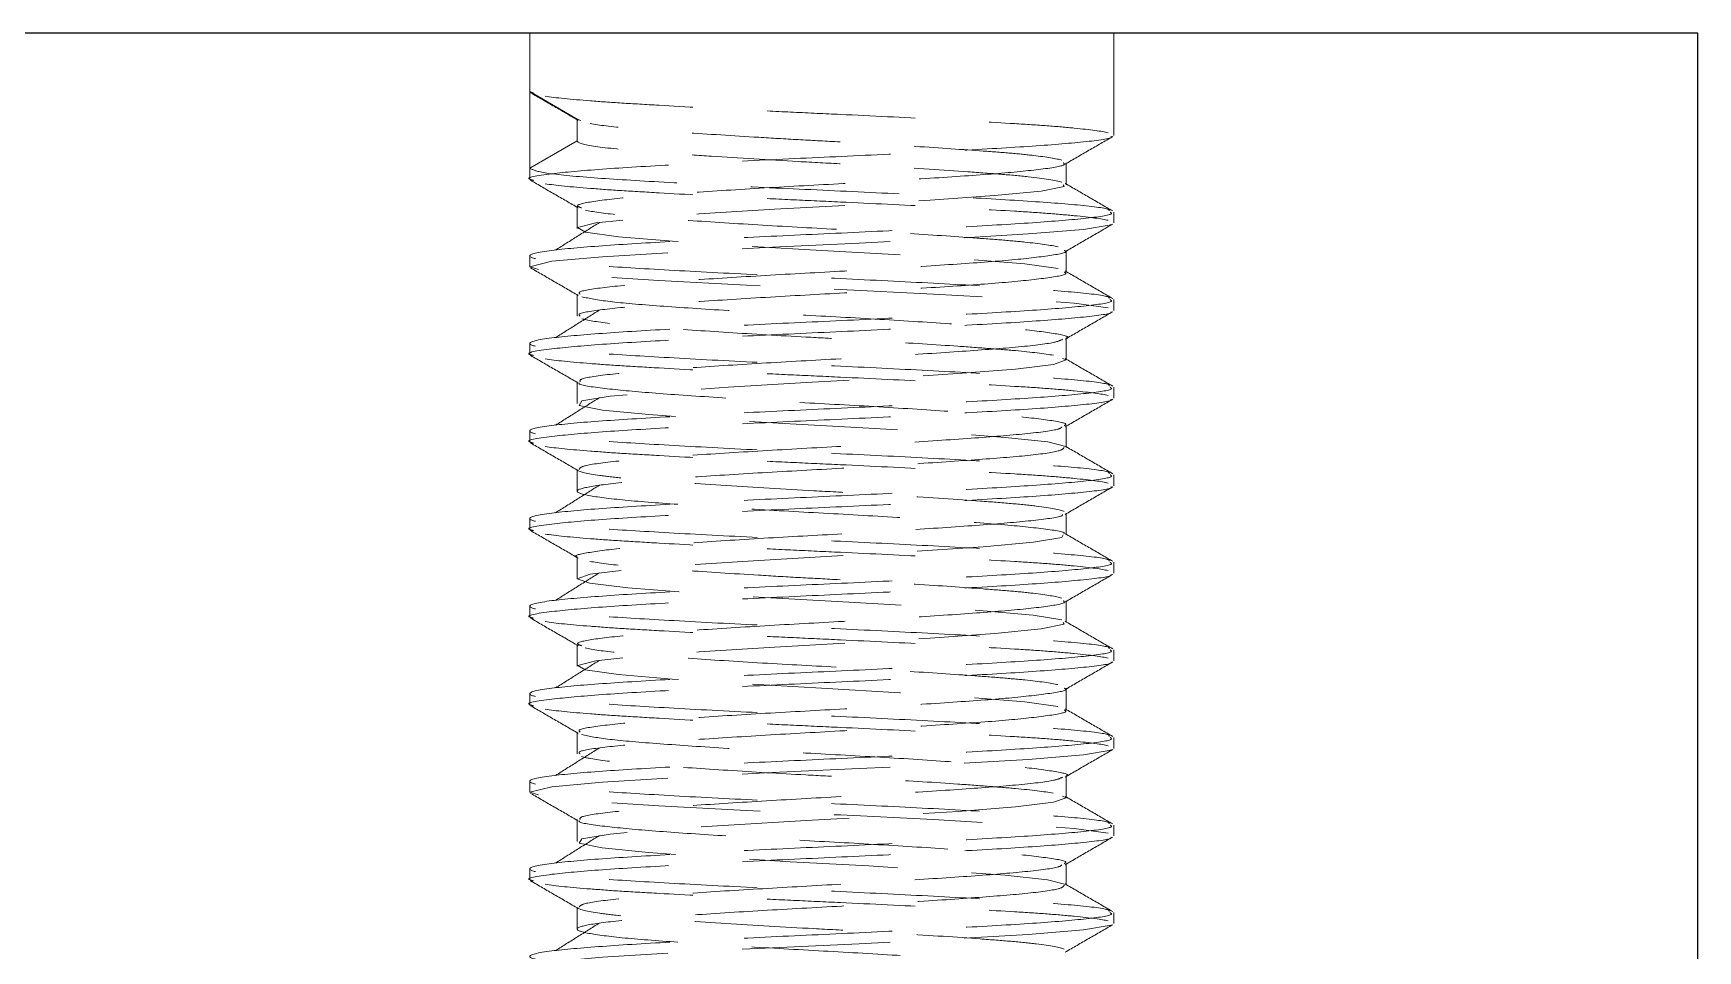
# Model space of a CAD drawing. Header units: millimetres. Extents: x 15 to 415, y 5 to 292.
# Drawn here: x 143.92 to 158.17, y 91.17 to 99.03 of the extents above; entities that cross this region are included whole.
import ezdxf

# ---------------------------------------------------------------- set-up
doc = ezdxf.new("R2010")
doc.units = ezdxf.units.MM
doc.linetypes.add('HIDDEN', pattern=[1.905, 1.27, -0.635])

msp = doc.modelspace()

# ---------------------------------------------------------------- linework, layer by layer
at = {"color": 7, "linetype": 'Continuous', "lineweight": 25}
for p, q in [((158.169, 99.028), (53.169, 99.028)), ((158.169, 69.028), (158.169, 99.028))]:
    msp.add_line(p, q, dxfattribs=at)
at = {"color": 7, "linetype": 'HIDDEN', "lineweight": 18}
for p, q in [((148.169, 99.028), (148.169, 98.528)), ((153.169, 98.153), (153.169, 99.028)), ((148.169, 98.528), (148.202, 98.518)), ((148.169, 98.528), (148.169, 97.872)), ((148.575, 98.293), (148.169, 98.528)), ((148.575, 98.293), (148.607, 98.282)), ((148.575, 98.106), (148.575, 98.293)), ((148.169, 97.872), (148.575, 98.106)), ((152.763, 97.731), (152.763, 97.918)), ((148.169, 97.872), (148.169, 97.778)), ((148.575, 97.543), (148.575, 97.356)), ((148.575, 97.543), (148.575, 97.356)), ((153.169, 97.403), (153.169, 97.497)), ((148.169, 97.122), (148.169, 97.028)), ((152.763, 96.981), (152.763, 97.168)), ((148.575, 96.793), (148.575, 96.606)), ((148.575, 96.793), (148.575, 96.606)), ((153.169, 96.653), (153.169, 96.747)), ((148.169, 96.372), (148.169, 96.278)), ((152.763, 96.231), (152.763, 96.418)), ((148.575, 96.043), (148.575, 95.856)), ((148.575, 96.043), (148.575, 95.856)), ((153.169, 95.903), (153.169, 95.997)), ((148.169, 95.622), (148.169, 95.528)), ((152.763, 95.481), (152.763, 95.668)), ((148.575, 95.293), (148.575, 95.106)), ((148.575, 95.293), (148.575, 95.106)), ((153.169, 95.153), (153.169, 95.247)), ((152.763, 94.731), (152.763, 94.918)), ((148.169, 94.872), (148.169, 94.778)), ((148.575, 94.543), (148.575, 94.356)), ((148.575, 94.543), (148.575, 94.356)), ((153.169, 94.403), (153.169, 94.497)), ((148.169, 94.122), (148.169, 94.028)), ((152.763, 93.981), (152.763, 94.168)), ((148.575, 93.793), (148.575, 93.606)), ((148.575, 93.793), (148.575, 93.606)), ((153.169, 93.653), (153.169, 93.747)), ((148.169, 93.372), (148.169, 93.278)), ((152.763, 93.231), (152.763, 93.418)), ((148.575, 93.043), (148.575, 92.856)), ((148.575, 93.043), (148.575, 92.856)), ((153.169, 92.903), (153.169, 92.997)), ((152.763, 92.481), (152.763, 92.668)), ((148.169, 92.622), (148.169, 92.528)), ((148.575, 92.293), (148.575, 92.106)), ((148.575, 92.293), (148.575, 92.106)), ((153.169, 92.153), (153.169, 92.247)), ((152.763, 91.731), (152.763, 91.918)), ((148.169, 91.872), (148.169, 91.778)), ((148.575, 91.543), (148.575, 91.356)), ((148.575, 91.543), (148.575, 91.356)), ((153.169, 91.403), (153.169, 91.497))]:
    msp.add_line(p, q, dxfattribs=at)
at = {"color": 7, "linetype": 'HIDDEN', "lineweight": 18, "flags": 128}
for points in [[(152.737, 97.731), (152.746, 97.716), (152.547, 97.676), (152.15, 97.637), (151.597, 97.598), (150.939, 97.558), (150.265, 97.521), (149.62, 97.48), (149.097, 97.442), (148.735, 97.403), (148.579, 97.363), (148.646, 97.325), (148.93, 97.285), (149.391, 97.247), (149.997, 97.207), (150.669, 97.168), (151.34, 97.13), (151.947, 97.09), (152.408, 97.052), (152.693, 97.012), (152.693, 97.012)], [(153.145, 97.393), (153.148, 97.388), (152.911, 97.348), (152.437, 97.309), (151.777, 97.27), (150.991, 97.23), (150.186, 97.193), (149.416, 97.152), (148.792, 97.114), (148.36, 97.075), (148.169, 97.028), (148.301, 96.989), (148.689, 96.949), (149.276, 96.911), (150.026, 96.871), (150.829, 96.833), (151.626, 96.793), (152.32, 96.754), (152.832, 96.716), (153.122, 96.676), (153.122, 96.676)], [(152.73, 96.243), (152.763, 96.231), (152.653, 96.192), (152.329, 96.152), (151.836, 96.114), (151.209, 96.074), (150.536, 96.036), (149.868, 95.997), (149.287, 95.957), (148.858, 95.919), (148.615, 95.879), (148.592, 95.841), (148.792, 95.801), (149.188, 95.762), (149.741, 95.723), (150.399, 95.683), (151.073, 95.646), (151.718, 95.605), (152.241, 95.567), (152.604, 95.528), (152.759, 95.488), (152.759, 95.488)], [(152.737, 94.731), (152.724, 94.708), (152.482, 94.668), (152.053, 94.63), (151.472, 94.59), (150.805, 94.551), (150.131, 94.513), (149.503, 94.472), (149.011, 94.435), (148.686, 94.395), (148.575, 94.356), (148.685, 94.317), (149.01, 94.277), (149.501, 94.239), (150.129, 94.199), (150.802, 94.161), (151.469, 94.122), (152.051, 94.082), (152.48, 94.044), (152.724, 94.004), (152.724, 94.004)], [(152.737, 93.981), (152.746, 93.966), (152.547, 93.926), (152.151, 93.887), (151.598, 93.848), (150.94, 93.808), (150.266, 93.771), (149.621, 93.73), (149.098, 93.692), (148.735, 93.653), (148.58, 93.613), (148.645, 93.575), (148.929, 93.535), (149.39, 93.497), (149.996, 93.457), (150.668, 93.418), (151.339, 93.38), (151.946, 93.34), (152.407, 93.302), (152.692, 93.262), (152.692, 93.262)], [(153.145, 92.893), (153.148, 92.888), (152.911, 92.848), (152.437, 92.809), (151.777, 92.77), (150.991, 92.73), (150.186, 92.693), (149.416, 92.652), (148.792, 92.614), (148.36, 92.575), (148.169, 92.528), (148.301, 92.489), (148.689, 92.449), (149.276, 92.411), (150.026, 92.371), (150.829, 92.333), (151.626, 92.293), (152.32, 92.254), (152.832, 92.216), (153.122, 92.176), (153.122, 92.176)], [(152.73, 92.493), (152.763, 92.481), (152.653, 92.442), (152.329, 92.402), (151.837, 92.364), (151.21, 92.324), (150.537, 92.286), (149.87, 92.247), (149.288, 92.207), (148.858, 92.169), (148.615, 92.129), (148.592, 92.091), (148.791, 92.051), (149.187, 92.012), (149.74, 91.973), (150.398, 91.933), (151.072, 91.896), (151.717, 91.855), (152.241, 91.817), (152.603, 91.778), (152.759, 91.738), (152.759, 91.738)], [(153.145, 91.393), (153.148, 91.388), (152.911, 91.348), (152.437, 91.309), (151.777, 91.27), (150.991, 91.23), (150.186, 91.193), (149.416, 91.152), (148.792, 91.114), (148.36, 91.075), (148.169, 91.028), (148.301, 90.989), (148.689, 90.949), (149.276, 90.911), (150.026, 90.871), (150.829, 90.833), (151.626, 90.793), (152.32, 90.754), (152.832, 90.716), (153.122, 90.676), (153.122, 90.676)]]:
    msp.add_lwpolyline(points, dxfattribs=at)
at = {"color": 7, "linetype": 'HIDDEN', "lineweight": 18}
for points, knots in [([(148.177, 98.518), (148.245, 98.479), (148.381, 98.4), (148.517, 98.322), (148.585, 98.282)], [0, 0, 0, 0, 0.5001318, 1, 1, 1, 1]), ([(148.301, 98.489), (148.39, 98.475), (148.523, 98.462), (148.772, 98.443), (148.861, 98.436), (149.056, 98.424), (149.163, 98.418), (149.503, 98.398), (149.76, 98.384), (150.159, 98.364), (150.294, 98.358), (150.563, 98.345), (150.695, 98.339), (151.098, 98.32), (151.371, 98.307), (151.881, 98.28), (152.118, 98.266), (152.421, 98.248), (152.513, 98.242), (152.685, 98.229), (152.763, 98.222), (152.97, 98.202), (153.069, 98.189), (153.122, 98.176)], [0, 0, 0, 0, 0.125, 0.125, 0.1875, 0.1875, 0.25, 0.25, 0.375, 0.375, 0.4375, 0.4375, 0.5, 0.5, 0.625, 0.625, 0.75, 0.75, 0.8125, 0.8125, 0.875, 0.875, 1, 1, 1, 1]), ([(152.724, 97.941), (152.68, 97.954), (152.597, 97.968), (152.423, 97.988), (152.358, 97.995), (152.214, 98.007), (152.136, 98.013), (151.883, 98.032), (151.684, 98.045), (151.257, 98.073), (151.028, 98.086), (150.691, 98.105), (150.58, 98.111), (150.355, 98.123), (150.242, 98.13), (149.908, 98.15), (149.693, 98.164), (149.407, 98.183), (149.318, 98.19), (149.155, 98.202), (149.08, 98.208), (148.872, 98.227), (148.76, 98.241), (148.686, 98.255)], [0, 0, 0, 0, 0.125, 0.125, 0.1875, 0.1875, 0.25, 0.25, 0.375, 0.375, 0.5, 0.5, 0.5625, 0.5625, 0.625, 0.625, 0.75, 0.75, 0.8125, 0.8125, 0.875, 0.875, 1, 1, 1, 1]), ([(153.145, 98.143), (153.147, 98.142), (153.163, 98.127), (152.937, 98.097), (152.473, 98.059), (151.793, 98.02), (151.003, 97.98), (150.172, 97.943), (149.399, 97.902), (148.753, 97.864), (148.303, 97.822), (148.115, 97.79), (148.189, 97.771), (148.202, 97.768)], [0, 0, 0, 0, 0.015314, 0.120334, 0.224233, 0.328131, 0.433152, 0.536112, 0.64136, 0.744635, 0.849203, 0.973988, 1, 1, 1, 1]), ([(152.724, 97.754), (152.674, 97.768), (152.575, 97.784), (152.367, 97.806), (152.288, 97.814), (152.116, 97.827), (152.023, 97.834), (151.714, 97.856), (151.475, 97.872), (151.1, 97.894), (150.972, 97.902), (150.719, 97.916), (150.594, 97.922), (150.214, 97.944), (149.958, 97.959), (149.61, 97.982), (149.5, 97.989), (149.296, 98.004), (149.204, 98.011), (148.949, 98.032), (148.809, 98.047), (148.622, 98.077), (148.575, 98.092), (148.575, 98.106)], [0, 0, 0, 0, 0.125, 0.125, 0.1875, 0.1875, 0.25, 0.25, 0.375, 0.375, 0.4375, 0.4375, 0.5, 0.5, 0.625, 0.625, 0.6875, 0.6875, 0.75, 0.75, 0.875, 0.875, 1, 1, 1, 1]), ([(152.754, 97.907), (152.821, 97.947), (152.957, 98.025), (153.093, 98.104), (153.161, 98.143)], [0, 0, 0, 0, 0.499869, 1, 1, 1, 1]), ([(152.737, 97.918), (152.744, 97.913), (152.767, 97.896), (152.573, 97.863), (152.179, 97.825), (151.611, 97.786), (150.948, 97.745), (150.252, 97.709), (149.605, 97.667), (149.065, 97.63), (148.707, 97.59), (148.547, 97.557), (148.596, 97.538), (148.612, 97.532)], [0, 0, 0, 0, 0.039618, 0.141558, 0.242408, 0.343257, 0.445197, 0.545135, 0.647296, 0.747539, 0.849039, 0.950541, 1, 1, 1, 1]), ([(148.169, 97.872), (148.195, 97.859), (148.247, 97.833), (148.653, 97.792), (149.255, 97.755), (150.009, 97.714), (150.836, 97.677), (151.642, 97.637), (152.35, 97.597), (152.863, 97.56), (153.132, 97.528), (153.131, 97.511), (153.131, 97.506)], [0, 0, 0, 0, 0.1067636, 0.2146797, 0.3204794, 0.4286288, 0.5347514, 0.6422033, 0.7496558, 0.8557779, 0.9639274, 1, 1, 1, 1]), ([(148.177, 97.769), (148.245, 97.729), (148.381, 97.65), (148.517, 97.572), (148.585, 97.532)], [0, 0, 0, 0, 0.500131, 1, 1, 1, 1]), ([(148.301, 97.739), (148.39, 97.725), (148.523, 97.712), (148.772, 97.693), (148.861, 97.686), (149.056, 97.674), (149.163, 97.668), (149.503, 97.648), (149.76, 97.634), (150.159, 97.614), (150.294, 97.608), (150.563, 97.595), (150.695, 97.589), (151.098, 97.57), (151.371, 97.557), (151.881, 97.53), (152.118, 97.516), (152.421, 97.498), (152.513, 97.492), (152.685, 97.479), (152.763, 97.472), (152.97, 97.452), (153.069, 97.439), (153.122, 97.426)], [0, 0, 0, 0, 0.125, 0.125, 0.1875, 0.1875, 0.25, 0.25, 0.375, 0.375, 0.4375, 0.4375, 0.5, 0.5, 0.625, 0.625, 0.75, 0.75, 0.8125, 0.8125, 0.875, 0.875, 1, 1, 1, 1]), ([(153.161, 97.506), (153.093, 97.545), (152.957, 97.624), (152.821, 97.703), (152.753, 97.742)], [0, 0, 0, 0, 0.500131, 1, 1, 1, 1]), ([(153.138, 97.497), (153.146, 97.492), (153.173, 97.474), (152.942, 97.441), (152.472, 97.403), (151.794, 97.364), (151.002, 97.324), (150.172, 97.287), (149.398, 97.246), (148.756, 97.208), (148.289, 97.166), (148.115, 97.124), (148.259, 97.083), (148.65, 97.042), (149.256, 97.005), (150.009, 96.964), (150.836, 96.927), (151.642, 96.887), (152.35, 96.847), (152.863, 96.81), (153.132, 96.778), (153.131, 96.761), (153.131, 96.756)], [0, 0, 0, 0, 0.020786, 0.074018, 0.126683, 0.179347, 0.23258, 0.284769, 0.338117, 0.390465, 0.443469, 0.50672, 0.559384, 0.612617, 0.664806, 0.718154, 0.770502, 0.823506, 0.87651, 0.928858, 0.982206, 1, 1, 1, 1]), ([(152.693, 97.199), (152.633, 97.212), (152.536, 97.226), (152.344, 97.246), (152.273, 97.252), (152.12, 97.265), (152.037, 97.271), (151.767, 97.29), (151.559, 97.304), (151.121, 97.331), (150.892, 97.344), (150.446, 97.368), (150.216, 97.381), (149.779, 97.408), (149.571, 97.422), (149.301, 97.441), (149.218, 97.447), (149.065, 97.459), (148.994, 97.466), (148.803, 97.486), (148.705, 97.499), (148.646, 97.513)], [0, 0, 0, 0, 0.125, 0.125, 0.1875, 0.1875, 0.25, 0.25, 0.375, 0.375, 0.5, 0.5, 0.625, 0.625, 0.75, 0.75, 0.8125, 0.8125, 0.875, 0.875, 1, 1, 1, 1]), ([(148.766, 97.407), (148.704, 97.368), (148.579, 97.29), (148.454, 97.211), (148.391, 97.172)], [0, 0, 0, 0, 0.4999797, 1, 1, 1, 1]), ([(152.754, 97.157), (152.821, 97.197), (152.957, 97.275), (153.093, 97.354), (153.161, 97.394)], [0, 0, 0, 0, 0.499869, 1, 1, 1, 1]), ([(152.746, 97.168), (152.751, 97.166), (152.784, 97.151), (152.627, 97.122), (152.275, 97.082), (151.734, 97.044), (151.087, 97.003), (150.391, 96.966), (149.728, 96.926), (149.16, 96.887), (148.766, 96.849), (148.572, 96.816), (148.595, 96.798), (148.601, 96.793)], [0, 0, 0, 0, 0.020081, 0.124688, 0.229298, 0.332608, 0.437897, 0.540894, 0.645954, 0.749893, 0.853827, 0.958889, 1, 1, 1, 1]), ([(148.177, 97.018), (148.245, 96.979), (148.381, 96.9), (148.517, 96.822), (148.585, 96.782)], [0, 0, 0, 0, 0.5001311, 1, 1, 1, 1]), ([(152.746, 96.981), (152.751, 96.979), (152.785, 96.963), (152.627, 96.934), (152.275, 96.894), (151.734, 96.857), (151.087, 96.816), (150.391, 96.779), (149.728, 96.738), (149.16, 96.7), (148.766, 96.661), (148.572, 96.629), (148.595, 96.611), (148.601, 96.606)], [0, 0, 0, 0, 0.0202909, 0.1248957, 0.2295035, 0.3328114, 0.4380983, 0.5410933, 0.646151, 0.7500883, 0.8540204, 0.9590804, 1, 1, 1, 1]), ([(153.161, 96.756), (153.093, 96.795), (152.957, 96.874), (152.821, 96.953), (152.753, 96.992)], [0, 0, 0, 0, 0.500131, 1, 1, 1, 1]), ([(148.615, 96.771), (148.681, 96.757), (148.812, 96.73), (149.266, 96.692), (149.852, 96.653), (150.529, 96.613), (151.222, 96.576), (151.851, 96.534), (152.365, 96.498), (152.67, 96.457), (152.8, 96.431), (152.763, 96.418), (152.763, 96.418)], [0, 0, 0, 0, 0.1121878, 0.2222709, 0.3337321, 0.4451977, 0.5552771, 0.6674658, 0.7772124, 0.8891564, 0.9999077, 1, 1, 1, 1]), ([(153.145, 96.643), (153.147, 96.642), (153.163, 96.627), (152.937, 96.597), (152.473, 96.559), (151.793, 96.52), (151.003, 96.48), (150.172, 96.443), (149.399, 96.402), (148.753, 96.364), (148.303, 96.322), (148.115, 96.29), (148.189, 96.271), (148.202, 96.268)], [0, 0, 0, 0, 0.015318, 0.120334, 0.22423, 0.328124, 0.433141, 0.536098, 0.641342, 0.744614, 0.849178, 0.973958, 1, 1, 1, 1]), ([(153.138, 96.747), (153.146, 96.742), (153.173, 96.724), (152.942, 96.691), (152.472, 96.653), (151.794, 96.614), (151.002, 96.574), (150.172, 96.537), (149.398, 96.496), (148.756, 96.458), (148.289, 96.416), (148.115, 96.374), (148.259, 96.333), (148.65, 96.292), (149.256, 96.255), (150.009, 96.214), (150.836, 96.177), (151.642, 96.137), (152.35, 96.097), (152.863, 96.06), (153.132, 96.028), (153.131, 96.011), (153.131, 96.006)], [0, 0, 0, 0, 0.020786, 0.074018, 0.126683, 0.179347, 0.23258, 0.284769, 0.338117, 0.390465, 0.443469, 0.50672, 0.559384, 0.612617, 0.664806, 0.718154, 0.770502, 0.823506, 0.87651, 0.928858, 0.982206, 1, 1, 1, 1]), ([(148.766, 96.657), (148.704, 96.618), (148.579, 96.54), (148.454, 96.461), (148.391, 96.422)], [0, 0, 0, 0, 0.49998, 1, 1, 1, 1]), ([(152.754, 96.407), (152.821, 96.447), (152.957, 96.525), (153.093, 96.604), (153.161, 96.643)], [0, 0, 0, 0, 0.499869, 1, 1, 1, 1]), ([(152.653, 96.27), (152.578, 96.283), (152.467, 96.297), (152.258, 96.316), (152.183, 96.322), (152.02, 96.334), (151.931, 96.341), (151.645, 96.361), (151.43, 96.374), (151.096, 96.394), (150.983, 96.401), (150.758, 96.414), (150.647, 96.42), (150.31, 96.438), (150.081, 96.452), (149.654, 96.479), (149.455, 96.492), (149.202, 96.511), (149.124, 96.517), (148.98, 96.53), (148.915, 96.536), (148.742, 96.556), (148.659, 96.57), (148.615, 96.583)], [0, 0, 0, 0, 0.125, 0.125, 0.1875, 0.1875, 0.25, 0.25, 0.375, 0.375, 0.4375, 0.4375, 0.5, 0.5, 0.625, 0.625, 0.75, 0.75, 0.8125, 0.8125, 0.875, 0.875, 1, 1, 1, 1]), ([(152.731, 96.407), (152.714, 96.398), (152.673, 96.376), (152.356, 96.339), (151.855, 96.302), (151.222, 96.261), (150.53, 96.224), (149.854, 96.184), (149.263, 96.144), (148.829, 96.107), (148.592, 96.071), (148.599, 96.051), (148.601, 96.043)], [0, 0, 0, 0, 0.075819, 0.184097, 0.290246, 0.398757, 0.505233, 0.613041, 0.720854, 0.827326, 0.935838, 1, 1, 1, 1]), ([(148.177, 96.268), (148.245, 96.229), (148.381, 96.15), (148.517, 96.072), (148.585, 96.032)], [0, 0, 0, 0, 0.500131, 1, 1, 1, 1]), ([(148.301, 96.239), (148.39, 96.225), (148.523, 96.212), (148.772, 96.193), (148.861, 96.186), (149.056, 96.174), (149.163, 96.168), (149.503, 96.148), (149.76, 96.134), (150.159, 96.114), (150.294, 96.108), (150.563, 96.095), (150.695, 96.089), (151.098, 96.07), (151.371, 96.057), (151.881, 96.03), (152.118, 96.016), (152.421, 95.998), (152.513, 95.992), (152.685, 95.979), (152.763, 95.972), (152.97, 95.952), (153.069, 95.939), (153.122, 95.926)], [0, 0, 0, 0, 0.125, 0.125, 0.1875, 0.1875, 0.25, 0.25, 0.375, 0.375, 0.4375, 0.4375, 0.5, 0.5, 0.625, 0.625, 0.75, 0.75, 0.8125, 0.8125, 0.875, 0.875, 1, 1, 1, 1]), ([(153.161, 96.006), (153.093, 96.045), (152.957, 96.124), (152.821, 96.203), (152.753, 96.242)], [0, 0, 0, 0, 0.500131, 1, 1, 1, 1]), ([(153.138, 95.997), (153.146, 95.992), (153.173, 95.974), (152.942, 95.941), (152.472, 95.903), (151.794, 95.864), (151.002, 95.824), (150.172, 95.787), (149.398, 95.746), (148.756, 95.708), (148.289, 95.666), (148.115, 95.624), (148.259, 95.583), (148.65, 95.542), (149.256, 95.505), (150.009, 95.464), (150.836, 95.427), (151.642, 95.387), (152.35, 95.347), (152.863, 95.31), (153.132, 95.278), (153.131, 95.261), (153.131, 95.256)], [0, 0, 0, 0, 0.020786, 0.074018, 0.126683, 0.179347, 0.23258, 0.284769, 0.338117, 0.390465, 0.443469, 0.50672, 0.559384, 0.612617, 0.664806, 0.718154, 0.770502, 0.823506, 0.87651, 0.928858, 0.982206, 1, 1, 1, 1]), ([(148.766, 95.907), (148.704, 95.868), (148.579, 95.79), (148.454, 95.711), (148.391, 95.672)], [0, 0, 0, 0, 0.49998, 1, 1, 1, 1]), ([(148.595, 96.032), (148.594, 96.031), (148.582, 96.017), (148.771, 95.988), (149.158, 95.95), (149.727, 95.911), (150.389, 95.87), (151.086, 95.834), (151.733, 95.792), (152.275, 95.755), (152.627, 95.715), (152.784, 95.686), (152.751, 95.671), (152.746, 95.668)], [0, 0, 0, 0, 0.010451, 0.118826, 0.226047, 0.333259, 0.441637, 0.547883, 0.656493, 0.763067, 0.870973, 0.978886, 1, 1, 1, 1]), ([(153.145, 95.893), (153.147, 95.892), (153.163, 95.877), (152.937, 95.847), (152.473, 95.809), (151.793, 95.77), (151.003, 95.73), (150.172, 95.693), (149.399, 95.652), (148.753, 95.614), (148.303, 95.572), (148.115, 95.54), (148.189, 95.521), (148.202, 95.518)], [0, 0, 0, 0, 0.015344, 0.120367, 0.224268, 0.328169, 0.433192, 0.536155, 0.641404, 0.744682, 0.849252, 0.97404, 1, 1, 1, 1]), ([(152.754, 95.657), (152.821, 95.697), (152.957, 95.775), (153.093, 95.854), (153.161, 95.894)], [0, 0, 0, 0, 0.499869, 1, 1, 1, 1]), ([(152.726, 95.657), (152.72, 95.651), (152.703, 95.631), (152.436, 95.597), (151.969, 95.56), (151.356, 95.519), (150.67, 95.481), (149.984, 95.442), (149.372, 95.402), (148.901, 95.365), (148.615, 95.326), (148.599, 95.304), (148.592, 95.293)], [0, 0, 0, 0, 0.053855, 0.162386, 0.268554, 0.376847, 0.483989, 0.59112, 0.699418, 0.805584, 0.914113, 1, 1, 1, 1]), ([(148.177, 95.519), (148.245, 95.479), (148.381, 95.4), (148.517, 95.322), (148.585, 95.282)], [0, 0, 0, 0, 0.500131, 1, 1, 1, 1]), ([(148.301, 95.489), (148.39, 95.475), (148.523, 95.462), (148.772, 95.443), (148.861, 95.436), (149.056, 95.424), (149.163, 95.418), (149.503, 95.398), (149.76, 95.384), (150.159, 95.364), (150.294, 95.358), (150.563, 95.345), (150.695, 95.339), (151.098, 95.32), (151.371, 95.307), (151.881, 95.28), (152.118, 95.266), (152.421, 95.248), (152.513, 95.242), (152.685, 95.229), (152.763, 95.222), (152.97, 95.202), (153.069, 95.189), (153.122, 95.176)], [0, 0, 0, 0, 0.125, 0.125, 0.1875, 0.1875, 0.25, 0.25, 0.375, 0.375, 0.4375, 0.4375, 0.5, 0.5, 0.625, 0.625, 0.75, 0.75, 0.8125, 0.8125, 0.875, 0.875, 1, 1, 1, 1]), ([(152.746, 95.481), (152.739, 95.471), (152.724, 95.448), (152.439, 95.409), (151.968, 95.373), (151.356, 95.332), (150.67, 95.293), (149.984, 95.255), (149.373, 95.214), (148.897, 95.177), (148.611, 95.136), (148.542, 95.099), (148.699, 95.059), (149.066, 95.019), (149.603, 94.982), (150.251, 94.941), (150.947, 94.904), (151.61, 94.863), (152.18, 94.825), (152.567, 94.786), (152.756, 94.758), (152.745, 94.744), (152.744, 94.742)], [0, 0, 0, 0, 0.042174, 0.095641, 0.147945, 0.201295, 0.254079, 0.306857, 0.360209, 0.412512, 0.465978, 0.518443, 0.571563, 0.624686, 0.677148, 0.730615, 0.782919, 0.836269, 0.889053, 0.94183, 0.995183, 1, 1, 1, 1]), ([(153.161, 95.256), (153.093, 95.295), (152.957, 95.374), (152.821, 95.453), (152.753, 95.492)], [0, 0, 0, 0, 0.500131, 1, 1, 1, 1]), ([(153.138, 95.247), (153.146, 95.242), (153.173, 95.224), (152.942, 95.191), (152.472, 95.153), (151.794, 95.114), (151.002, 95.074), (150.172, 95.037), (149.398, 94.996), (148.756, 94.958), (148.289, 94.916), (148.115, 94.874), (148.259, 94.833), (148.65, 94.792), (149.256, 94.755), (150.009, 94.714), (150.836, 94.677), (151.642, 94.637), (152.35, 94.597), (152.863, 94.56), (153.132, 94.528), (153.131, 94.511), (153.131, 94.506)], [0, 0, 0, 0, 0.020786, 0.074018, 0.126683, 0.179347, 0.23258, 0.284769, 0.338117, 0.390465, 0.443469, 0.50672, 0.559384, 0.612617, 0.664806, 0.718154, 0.770502, 0.823506, 0.87651, 0.928858, 0.982206, 1, 1, 1, 1]), ([(152.746, 94.933), (152.713, 94.948), (152.631, 94.963), (152.444, 94.986), (152.371, 94.993), (152.21, 95.008), (152.122, 95.014), (151.832, 95.036), (151.602, 95.051), (151.233, 95.074), (151.107, 95.081), (150.853, 95.096), (150.727, 95.103), (150.349, 95.123), (150.091, 95.139), (149.611, 95.169), (149.392, 95.184), (149.121, 95.205), (149.038, 95.212), (148.889, 95.226), (148.824, 95.234), (148.66, 95.257), (148.596, 95.272), (148.579, 95.286)], [0, 0, 0, 0, 0.125, 0.125, 0.1875, 0.1875, 0.25, 0.25, 0.375, 0.375, 0.4375, 0.4375, 0.5, 0.5, 0.625, 0.625, 0.75, 0.75, 0.8125, 0.8125, 0.875, 0.875, 1, 1, 1, 1]), ([(153.145, 95.143), (153.147, 95.142), (153.163, 95.127), (152.937, 95.097), (152.473, 95.059), (151.793, 95.02), (151.003, 94.98), (150.172, 94.943), (149.399, 94.902), (148.753, 94.864), (148.303, 94.822), (148.115, 94.79), (148.189, 94.771), (148.202, 94.768)], [0, 0, 0, 0, 0.015263, 0.120286, 0.224188, 0.328089, 0.433112, 0.536075, 0.641325, 0.744603, 0.849173, 0.973962, 1, 1, 1, 1]), ([(148.766, 95.157), (148.704, 95.118), (148.579, 95.04), (148.454, 94.961), (148.391, 94.922)], [0, 0, 0, 0, 0.49998, 1, 1, 1, 1]), ([(152.753, 94.907), (152.821, 94.947), (152.957, 95.025), (153.093, 95.104), (153.161, 95.143)], [0, 0, 0, 0, 0.499869, 1, 1, 1, 1]), ([(152.731, 94.907), (152.731, 94.903), (152.731, 94.887), (152.506, 94.855), (152.078, 94.818), (151.485, 94.778), (150.81, 94.738), (150.117, 94.701), (149.488, 94.659), (148.974, 94.623), (148.668, 94.582), (148.538, 94.556), (148.575, 94.543), (148.575, 94.543)], [0, 0, 0, 0, 0.031959, 0.14055, 0.247107, 0.354993, 0.462889, 0.569438, 0.678032, 0.784262, 0.892616, 0.999821, 1, 1, 1, 1]), ([(148.177, 94.768), (148.245, 94.729), (148.381, 94.65), (148.517, 94.572), (148.585, 94.532)], [0, 0, 0, 0, 0.500131, 1, 1, 1, 1]), ([(148.301, 94.739), (148.39, 94.725), (148.523, 94.712), (148.772, 94.693), (148.861, 94.686), (149.056, 94.674), (149.163, 94.668), (149.503, 94.648), (149.76, 94.634), (150.159, 94.614), (150.294, 94.608), (150.563, 94.595), (150.695, 94.589), (151.098, 94.57), (151.371, 94.557), (151.881, 94.53), (152.118, 94.516), (152.421, 94.498), (152.513, 94.492), (152.685, 94.479), (152.763, 94.472), (152.97, 94.452), (153.069, 94.439), (153.122, 94.426)], [0, 0, 0, 0, 0.125, 0.125, 0.1875, 0.1875, 0.25, 0.25, 0.375, 0.375, 0.4375, 0.4375, 0.5, 0.5, 0.625, 0.625, 0.75, 0.75, 0.8125, 0.8125, 0.875, 0.875, 1, 1, 1, 1]), ([(153.161, 94.506), (153.093, 94.545), (152.957, 94.624), (152.821, 94.703), (152.753, 94.742)], [0, 0, 0, 0, 0.5001315, 1, 1, 1, 1]), ([(153.138, 94.497), (153.146, 94.492), (153.173, 94.474), (152.942, 94.441), (152.472, 94.403), (151.794, 94.364), (151.002, 94.324), (150.172, 94.287), (149.398, 94.246), (148.756, 94.208), (148.289, 94.166), (148.115, 94.124), (148.259, 94.083), (148.65, 94.042), (149.256, 94.005), (150.009, 93.964), (150.836, 93.927), (151.642, 93.887), (152.35, 93.847), (152.863, 93.81), (153.132, 93.778), (153.131, 93.761), (153.131, 93.756)], [0, 0, 0, 0, 0.020786, 0.074018, 0.126683, 0.179347, 0.23258, 0.284769, 0.338117, 0.390465, 0.443469, 0.50672, 0.559384, 0.612617, 0.664806, 0.718154, 0.770502, 0.823506, 0.87651, 0.928858, 0.982206, 1, 1, 1, 1]), ([(152.724, 94.191), (152.679, 94.204), (152.596, 94.218), (152.423, 94.238), (152.357, 94.245), (152.213, 94.257), (152.136, 94.263), (151.882, 94.282), (151.683, 94.296), (151.256, 94.323), (151.027, 94.336), (150.69, 94.355), (150.579, 94.361), (150.354, 94.373), (150.24, 94.38), (149.907, 94.4), (149.692, 94.414), (149.406, 94.434), (149.317, 94.44), (149.154, 94.452), (149.079, 94.458), (148.871, 94.477), (148.759, 94.491), (148.685, 94.505)], [0, 0, 0, 0, 0.125, 0.125, 0.1875, 0.1875, 0.25, 0.25, 0.375, 0.375, 0.5, 0.5, 0.5625, 0.5625, 0.625, 0.625, 0.75, 0.75, 0.8125, 0.8125, 0.875, 0.875, 1, 1, 1, 1]), ([(153.145, 94.393), (153.147, 94.392), (153.163, 94.377), (152.937, 94.347), (152.473, 94.309), (151.793, 94.27), (151.003, 94.23), (150.172, 94.193), (149.399, 94.152), (148.753, 94.114), (148.303, 94.072), (148.115, 94.04), (148.189, 94.021), (148.202, 94.018)], [0, 0, 0, 0, 0.015314, 0.120334, 0.224233, 0.328131, 0.433152, 0.536112, 0.64136, 0.744635, 0.849203, 0.973988, 1, 1, 1, 1]), ([(148.766, 94.407), (148.704, 94.368), (148.579, 94.29), (148.454, 94.211), (148.391, 94.172)], [0, 0, 0, 0, 0.49998, 1, 1, 1, 1]), ([(152.754, 94.157), (152.821, 94.197), (152.957, 94.275), (153.093, 94.354), (153.161, 94.393)], [0, 0, 0, 0, 0.499869, 1, 1, 1, 1]), ([(152.737, 94.168), (152.744, 94.163), (152.767, 94.146), (152.574, 94.113), (152.18, 94.075), (151.612, 94.036), (150.95, 93.995), (150.254, 93.959), (149.606, 93.917), (149.066, 93.88), (148.707, 93.84), (148.547, 93.807), (148.596, 93.788), (148.612, 93.782)], [0, 0, 0, 0, 0.039444, 0.141381, 0.242237, 0.34308, 0.445023, 0.544959, 0.647119, 0.747366, 0.848861, 0.950368, 1, 1, 1, 1]), ([(148.177, 94.019), (148.245, 93.979), (148.381, 93.9), (148.517, 93.822), (148.585, 93.782)], [0, 0, 0, 0, 0.500131, 1, 1, 1, 1]), ([(148.301, 93.989), (148.39, 93.975), (148.523, 93.962), (148.772, 93.943), (148.861, 93.936), (149.056, 93.924), (149.163, 93.918), (149.503, 93.898), (149.76, 93.884), (150.159, 93.864), (150.294, 93.858), (150.563, 93.845), (150.695, 93.839), (151.098, 93.82), (151.371, 93.807), (151.881, 93.78), (152.118, 93.766), (152.421, 93.748), (152.513, 93.742), (152.685, 93.729), (152.763, 93.722), (152.97, 93.702), (153.069, 93.689), (153.122, 93.676)], [0, 0, 0, 0, 0.125, 0.125, 0.1875, 0.1875, 0.25, 0.25, 0.375, 0.375, 0.4375, 0.4375, 0.5, 0.5, 0.625, 0.625, 0.75, 0.75, 0.8125, 0.8125, 0.875, 0.875, 1, 1, 1, 1]), ([(153.161, 93.756), (153.093, 93.795), (152.957, 93.874), (152.821, 93.953), (152.753, 93.992)], [0, 0, 0, 0, 0.500131, 1, 1, 1, 1]), ([(153.145, 93.643), (153.147, 93.642), (153.163, 93.627), (152.937, 93.597), (152.473, 93.559), (151.793, 93.52), (151.003, 93.48), (150.172, 93.443), (149.399, 93.402), (148.753, 93.364), (148.303, 93.322), (148.115, 93.29), (148.189, 93.271), (148.202, 93.268)], [0, 0, 0, 0, 0.015393, 0.120396, 0.224278, 0.328159, 0.433163, 0.536106, 0.641336, 0.744595, 0.849146, 0.97391, 1, 1, 1, 1]), ([(153.138, 93.747), (153.146, 93.742), (153.173, 93.724), (152.942, 93.691), (152.472, 93.653), (151.794, 93.614), (151.002, 93.574), (150.172, 93.537), (149.398, 93.496), (148.756, 93.458), (148.289, 93.416), (148.115, 93.374), (148.259, 93.333), (148.65, 93.292), (149.256, 93.255), (150.009, 93.214), (150.836, 93.177), (151.642, 93.137), (152.35, 93.097), (152.863, 93.06), (153.132, 93.028), (153.131, 93.011), (153.131, 93.006)], [0, 0, 0, 0, 0.020786, 0.074018, 0.126683, 0.179347, 0.23258, 0.284769, 0.338117, 0.390465, 0.443469, 0.50672, 0.559384, 0.612617, 0.664806, 0.718154, 0.770502, 0.823506, 0.87651, 0.928858, 0.982206, 1, 1, 1, 1]), ([(148.766, 93.657), (148.704, 93.618), (148.579, 93.54), (148.454, 93.461), (148.391, 93.422)], [0, 0, 0, 0, 0.49998, 1, 1, 1, 1]), ([(152.692, 93.449), (152.633, 93.463), (152.535, 93.476), (152.343, 93.496), (152.272, 93.502), (152.119, 93.515), (152.036, 93.521), (151.766, 93.54), (151.558, 93.554), (151.12, 93.581), (150.89, 93.594), (150.445, 93.618), (150.215, 93.631), (149.777, 93.658), (149.57, 93.672), (149.3, 93.691), (149.217, 93.697), (149.064, 93.709), (148.993, 93.716), (148.802, 93.736), (148.704, 93.749), (148.645, 93.763)], [0, 0, 0, 0, 0.125, 0.125, 0.1875, 0.1875, 0.25, 0.25, 0.375, 0.375, 0.5, 0.5, 0.625, 0.625, 0.75, 0.75, 0.8125, 0.8125, 0.875, 0.875, 1, 1, 1, 1]), ([(152.754, 93.407), (152.821, 93.447), (152.957, 93.525), (153.093, 93.604), (153.161, 93.644)], [0, 0, 0, 0, 0.499869, 1, 1, 1, 1]), ([(152.746, 93.418), (152.751, 93.416), (152.785, 93.401), (152.627, 93.372), (152.276, 93.332), (151.735, 93.294), (151.088, 93.253), (150.392, 93.216), (149.729, 93.176), (149.161, 93.137), (148.766, 93.099), (148.572, 93.066), (148.595, 93.048), (148.601, 93.043)], [0, 0, 0, 0, 0.019904, 0.124506, 0.229121, 0.332427, 0.437717, 0.540715, 0.645772, 0.749717, 0.853645, 0.95871, 1, 1, 1, 1]), ([(148.177, 93.268), (148.245, 93.229), (148.381, 93.15), (148.517, 93.072), (148.585, 93.032)], [0, 0, 0, 0, 0.500131, 1, 1, 1, 1]), ([(148.301, 93.239), (148.39, 93.225), (148.523, 93.212), (148.772, 93.193), (148.861, 93.186), (149.056, 93.174), (149.163, 93.168), (149.503, 93.148), (149.76, 93.134), (150.159, 93.114), (150.294, 93.108), (150.563, 93.095), (150.695, 93.089), (151.098, 93.07), (151.371, 93.057), (151.881, 93.03), (152.118, 93.016), (152.421, 92.998), (152.513, 92.992), (152.685, 92.979), (152.763, 92.972), (152.97, 92.952), (153.069, 92.939), (153.122, 92.926)], [0, 0, 0, 0, 0.125, 0.125, 0.1875, 0.1875, 0.25, 0.25, 0.375, 0.375, 0.4375, 0.4375, 0.5, 0.5, 0.625, 0.625, 0.75, 0.75, 0.8125, 0.8125, 0.875, 0.875, 1, 1, 1, 1]), ([(152.746, 93.231), (152.751, 93.229), (152.785, 93.213), (152.627, 93.184), (152.276, 93.144), (151.735, 93.107), (151.088, 93.066), (150.392, 93.029), (149.729, 92.988), (149.161, 92.95), (148.766, 92.911), (148.572, 92.879), (148.595, 92.861), (148.601, 92.856)], [0, 0, 0, 0, 0.020114, 0.124713, 0.229326, 0.33263, 0.437917, 0.540914, 0.645968, 0.749912, 0.853838, 0.958901, 1, 1, 1, 1]), ([(153.161, 93.006), (153.093, 93.045), (152.957, 93.124), (152.821, 93.203), (152.753, 93.242)], [0, 0, 0, 0, 0.5001315, 1, 1, 1, 1]), ([(153.138, 92.997), (153.146, 92.992), (153.173, 92.974), (152.942, 92.941), (152.472, 92.903), (151.794, 92.864), (151.002, 92.824), (150.172, 92.787), (149.398, 92.746), (148.756, 92.708), (148.289, 92.666), (148.115, 92.624), (148.259, 92.583), (148.65, 92.542), (149.256, 92.505), (150.009, 92.464), (150.836, 92.427), (151.642, 92.387), (152.35, 92.347), (152.863, 92.31), (153.132, 92.278), (153.131, 92.261), (153.131, 92.256)], [0, 0, 0, 0, 0.020786, 0.074018, 0.126683, 0.179347, 0.23258, 0.284769, 0.338117, 0.390465, 0.443469, 0.50672, 0.559384, 0.612617, 0.664806, 0.718154, 0.770502, 0.823506, 0.87651, 0.928858, 0.982206, 1, 1, 1, 1]), ([(148.614, 93.021), (148.681, 93.007), (148.812, 92.98), (149.265, 92.943), (149.851, 92.903), (150.528, 92.863), (151.221, 92.826), (151.85, 92.784), (152.364, 92.748), (152.67, 92.707), (152.8, 92.681), (152.763, 92.668), (152.763, 92.668)], [0, 0, 0, 0, 0.112165, 0.222232, 0.333667, 0.445116, 0.555171, 0.667339, 0.777066, 0.888986, 0.999723, 1, 1, 1, 1]), ([(148.766, 92.907), (148.704, 92.868), (148.579, 92.79), (148.454, 92.711), (148.391, 92.672)], [0, 0, 0, 0, 0.49998, 1, 1, 1, 1]), ([(152.652, 92.52), (152.578, 92.533), (152.466, 92.547), (152.258, 92.566), (152.182, 92.572), (152.019, 92.584), (151.93, 92.591), (151.644, 92.611), (151.429, 92.624), (151.095, 92.644), (150.982, 92.651), (150.757, 92.664), (150.646, 92.67), (150.308, 92.688), (150.08, 92.702), (149.653, 92.729), (149.454, 92.742), (149.201, 92.761), (149.124, 92.767), (148.98, 92.78), (148.914, 92.786), (148.741, 92.806), (148.658, 92.82), (148.614, 92.833)], [0, 0, 0, 0, 0.125, 0.125, 0.1875, 0.1875, 0.25, 0.25, 0.375, 0.375, 0.4375, 0.4375, 0.5, 0.5, 0.625, 0.625, 0.75, 0.75, 0.8125, 0.8125, 0.875, 0.875, 1, 1, 1, 1]), ([(152.754, 92.657), (152.821, 92.697), (152.957, 92.775), (153.093, 92.854), (153.161, 92.893)], [0, 0, 0, 0, 0.499869, 1, 1, 1, 1]), ([(152.731, 92.657), (152.714, 92.648), (152.673, 92.626), (152.357, 92.589), (151.856, 92.552), (151.223, 92.511), (150.532, 92.474), (149.855, 92.434), (149.264, 92.394), (148.829, 92.357), (148.592, 92.321), (148.599, 92.301), (148.601, 92.293)], [0, 0, 0, 0, 0.0756296, 0.1839112, 0.2900587, 0.3985689, 0.5050493, 0.6128522, 0.7206707, 0.8271381, 0.9356514, 1, 1, 1, 1]), ([(148.177, 92.518), (148.245, 92.479), (148.381, 92.4), (148.517, 92.322), (148.585, 92.282)], [0, 0, 0, 0, 0.500131, 1, 1, 1, 1]), ([(153.161, 92.256), (153.093, 92.295), (152.957, 92.374), (152.821, 92.453), (152.753, 92.492)], [0, 0, 0, 0, 0.5001315, 1, 1, 1, 1]), ([(153.138, 92.247), (153.146, 92.242), (153.173, 92.224), (152.942, 92.191), (152.472, 92.153), (151.794, 92.114), (151.002, 92.074), (150.172, 92.037), (149.398, 91.996), (148.756, 91.958), (148.289, 91.916), (148.115, 91.874), (148.259, 91.833), (148.65, 91.792), (149.256, 91.755), (150.009, 91.714), (150.836, 91.677), (151.642, 91.637), (152.35, 91.597), (152.863, 91.56), (153.132, 91.528), (153.131, 91.511), (153.131, 91.506)], [0, 0, 0, 0, 0.020786, 0.074018, 0.126683, 0.179347, 0.23258, 0.284769, 0.338117, 0.390465, 0.443469, 0.50672, 0.559384, 0.612617, 0.664806, 0.718154, 0.770502, 0.823506, 0.87651, 0.928858, 0.982206, 1, 1, 1, 1]), ([(148.595, 92.282), (148.594, 92.281), (148.582, 92.267), (148.77, 92.238), (149.157, 92.2), (149.726, 92.161), (150.388, 92.121), (151.084, 92.084), (151.732, 92.043), (152.274, 92.005), (152.626, 91.965), (152.784, 91.936), (152.751, 91.921), (152.746, 91.918)], [0, 0, 0, 0, 0.010266, 0.118638, 0.225866, 0.333071, 0.441452, 0.547697, 0.656306, 0.762885, 0.870786, 0.978704, 1, 1, 1, 1]), ([(153.145, 92.143), (153.147, 92.142), (153.163, 92.127), (152.937, 92.097), (152.473, 92.059), (151.793, 92.02), (151.003, 91.98), (150.172, 91.943), (149.399, 91.902), (148.753, 91.864), (148.303, 91.822), (148.115, 91.79), (148.189, 91.771), (148.202, 91.768)], [0, 0, 0, 0, 0.015344, 0.120366, 0.224268, 0.328169, 0.433192, 0.536154, 0.641404, 0.744682, 0.849252, 0.97404, 1, 1, 1, 1]), ([(148.766, 92.157), (148.704, 92.118), (148.579, 92.04), (148.454, 91.961), (148.391, 91.922)], [0, 0, 0, 0, 0.49998, 1, 1, 1, 1]), ([(152.754, 91.907), (152.821, 91.947), (152.957, 92.025), (153.093, 92.104), (153.161, 92.144)], [0, 0, 0, 0, 0.499869, 1, 1, 1, 1]), ([(152.726, 91.907), (152.721, 91.901), (152.703, 91.882), (152.436, 91.847), (151.97, 91.81), (151.357, 91.77), (150.671, 91.731), (149.986, 91.692), (149.373, 91.652), (148.902, 91.615), (148.615, 91.576), (148.599, 91.554), (148.592, 91.543)], [0, 0, 0, 0, 0.053666, 0.162198, 0.268368, 0.376659, 0.483807, 0.590932, 0.699233, 0.805398, 0.913927, 1, 1, 1, 1]), ([(148.177, 91.769), (148.245, 91.729), (148.381, 91.65), (148.517, 91.572), (148.585, 91.532)], [0, 0, 0, 0, 0.500131, 1, 1, 1, 1]), ([(148.301, 91.739), (148.39, 91.725), (148.523, 91.712), (148.772, 91.693), (148.861, 91.686), (149.056, 91.674), (149.163, 91.668), (149.503, 91.648), (149.76, 91.634), (150.159, 91.614), (150.294, 91.608), (150.563, 91.595), (150.695, 91.589), (151.098, 91.57), (151.371, 91.557), (151.881, 91.53), (152.118, 91.516), (152.421, 91.498), (152.513, 91.492), (152.685, 91.479), (152.763, 91.472), (152.97, 91.452), (153.069, 91.439), (153.122, 91.426)], [0, 0, 0, 0, 0.125, 0.125, 0.1875, 0.1875, 0.25, 0.25, 0.375, 0.375, 0.4375, 0.4375, 0.5, 0.5, 0.625, 0.625, 0.75, 0.75, 0.8125, 0.8125, 0.875, 0.875, 1, 1, 1, 1]), ([(152.746, 91.731), (152.739, 91.721), (152.724, 91.698), (152.439, 91.66), (151.969, 91.623), (151.357, 91.582), (150.671, 91.543), (149.985, 91.505), (149.374, 91.464), (148.897, 91.427), (148.611, 91.386), (148.542, 91.349), (148.699, 91.309), (149.065, 91.269), (149.602, 91.232), (150.25, 91.191), (150.946, 91.154), (151.609, 91.113), (152.179, 91.075), (152.566, 91.036), (152.756, 91.008), (152.745, 90.994), (152.744, 90.992)], [0, 0, 0, 0, 0.042082, 0.09555, 0.147854, 0.201203, 0.253989, 0.306764, 0.360118, 0.41242, 0.465886, 0.518353, 0.57147, 0.624596, 0.677055, 0.730523, 0.782828, 0.836176, 0.888963, 0.941737, 0.995092, 1, 1, 1, 1]), ([(153.161, 91.506), (153.093, 91.545), (152.957, 91.624), (152.821, 91.703), (152.753, 91.742)], [0, 0, 0, 0, 0.5001315, 1, 1, 1, 1]), ([(153.138, 91.497), (153.146, 91.492), (153.173, 91.474), (152.942, 91.441), (152.472, 91.403), (151.794, 91.364), (151.002, 91.324), (150.172, 91.287), (149.398, 91.246), (148.756, 91.208), (148.289, 91.166), (148.115, 91.124), (148.259, 91.083), (148.65, 91.042), (149.256, 91.005), (150.009, 90.964), (150.836, 90.927), (151.642, 90.887), (152.35, 90.847), (152.863, 90.81), (153.132, 90.778), (153.131, 90.761), (153.131, 90.756)], [0, 0, 0, 0, 0.020786, 0.074018, 0.126683, 0.179347, 0.23258, 0.284769, 0.338117, 0.390465, 0.443469, 0.50672, 0.559384, 0.612617, 0.664806, 0.718154, 0.770502, 0.823506, 0.87651, 0.928858, 0.982206, 1, 1, 1, 1]), ([(152.746, 91.183), (152.712, 91.198), (152.63, 91.213), (152.443, 91.236), (152.37, 91.244), (152.209, 91.258), (152.122, 91.264), (151.831, 91.286), (151.601, 91.301), (151.232, 91.324), (151.106, 91.331), (150.852, 91.346), (150.726, 91.353), (150.348, 91.373), (150.089, 91.389), (149.61, 91.419), (149.391, 91.434), (149.121, 91.455), (149.038, 91.462), (148.889, 91.476), (148.823, 91.484), (148.659, 91.507), (148.595, 91.522), (148.579, 91.536)], [0, 0, 0, 0, 0.125, 0.125, 0.1875, 0.1875, 0.25, 0.25, 0.375, 0.375, 0.4375, 0.4375, 0.5, 0.5, 0.625, 0.625, 0.75, 0.75, 0.8125, 0.8125, 0.875, 0.875, 1, 1, 1, 1]), ([(148.766, 91.407), (148.704, 91.368), (148.579, 91.29), (148.454, 91.211), (148.391, 91.172)], [0, 0, 0, 0, 0.49998, 1, 1, 1, 1]), ([(152.753, 91.157), (152.821, 91.197), (152.957, 91.275), (153.093, 91.354), (153.161, 91.393)], [0, 0, 0, 0, 0.4998689, 1, 1, 1, 1])]:
    msp.add_open_spline(points, degree=3, knots=knots, dxfattribs=at)

doc.saveas('drawing.dxf')
